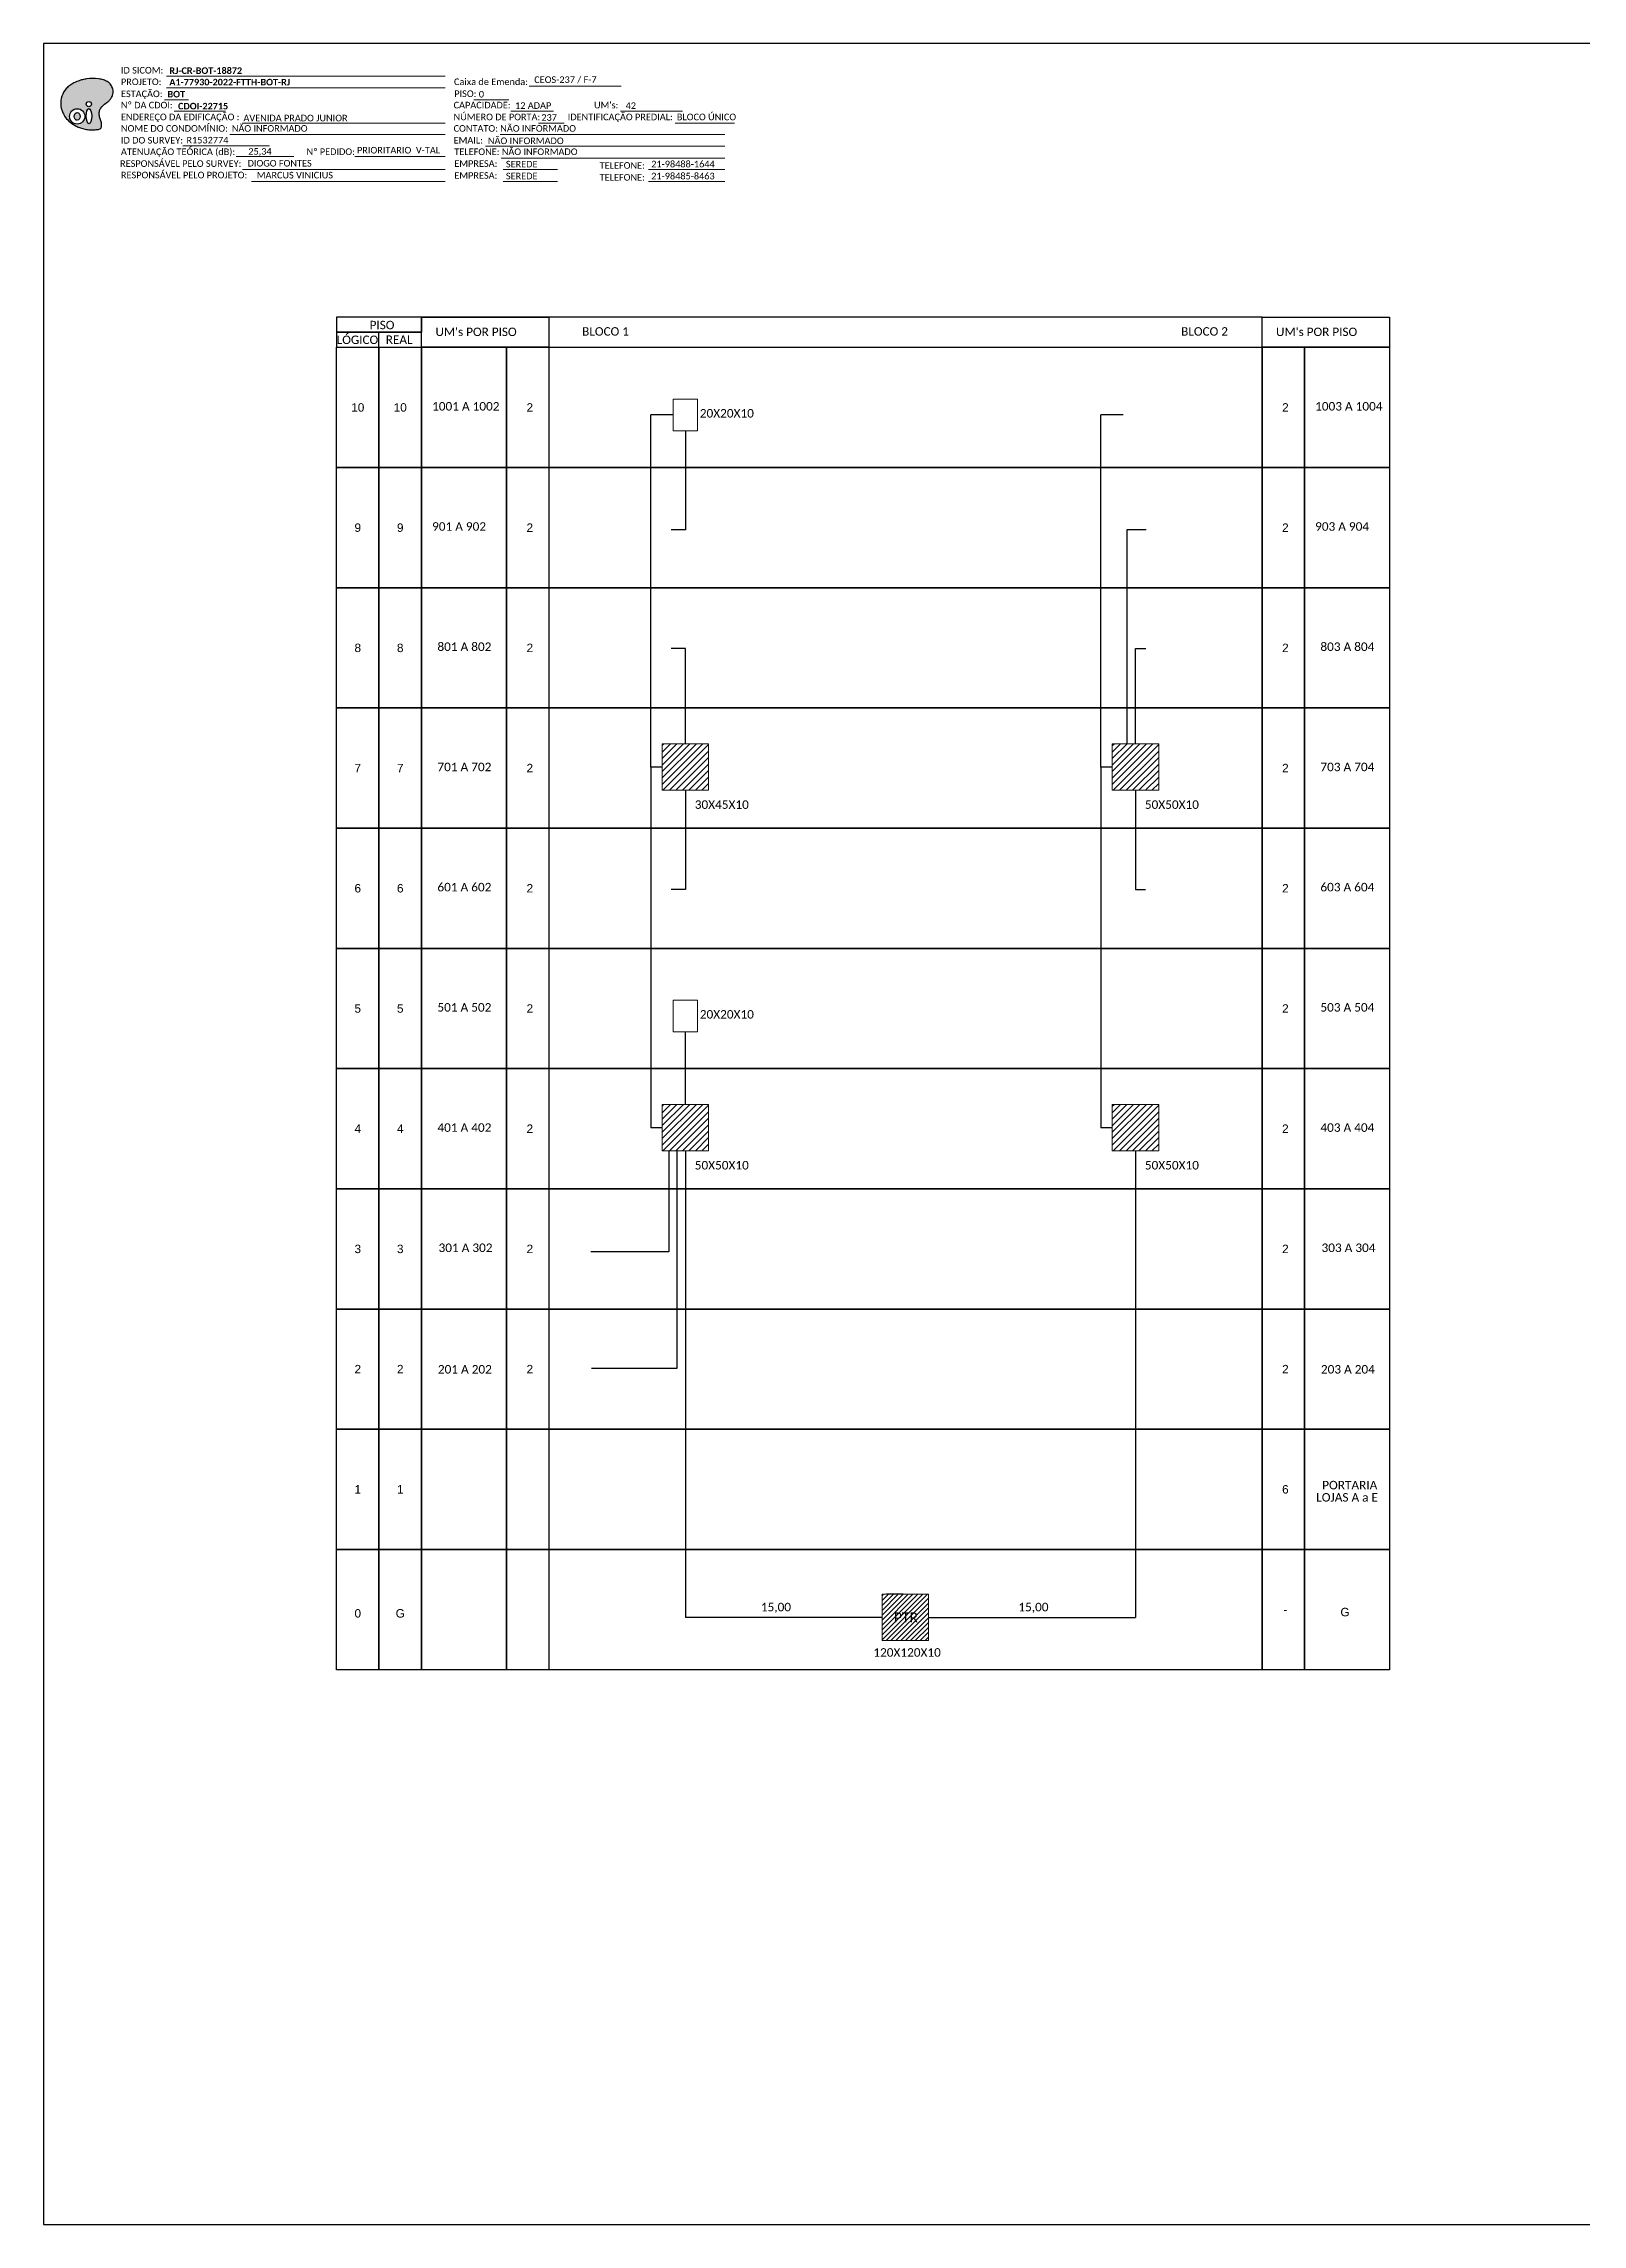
# Model space of a CAD drawing. Header units: inches. Extents: x -143605 to -141670, y 187277 to 187871.
# Drawn here: x -142509 to -142090, y 187277 to 187871 of the extents above; entities that cross this region are included whole.
import ezdxf
from ezdxf.enums import TextEntityAlignment as Align

# ---------------------------------------------------------------- set-up
doc = ezdxf.new("R2010")
doc.units = ezdxf.units.IN
doc.header["$MEASUREMENT"] = 0
doc.styles.add('ARIAL', font='arial.ttf')
doc.styles.add('WMF-Calibri0', font='calibri.ttf')
doc.styles.add('WMF-Calibri1', font='calibrib.ttf')

# ---------------------------------------------------------------- blocks, each defined once
blk = doc.blocks.new('OI')
h = blk.add_hatch(color=40)
edge = h.paths.add_edge_path()
edge.add_spline(control_points=[(4.35, -0.67), (3.92, -0.99), (3.26, -1.5), (2.81, -2.59), (2.9, -3.5), (3.06, -4.27), (3.31, -4.85), (3.37, -5.39), (3.4, -5.88), (3.2, -6.4), (2.54, -6.61), (1.65, -6.63), (0.55, -6.67), (-0.56, -6.42), (-1.61, -6.14), (-2.77, -5.61), (-3.92, -4.77), (-4.89, -3.7), (-5.34, -2.65), (-5.6, -1.94), (-5.85, -0.96), (-5.71, 0.47), (-5.1, 2.02), (-4.14, 3.02), (-3.3, 3.61), (-2.37, 4.16), (-1.36, 4.44), (-0.56, 4.7), (0.79, 4.85), (2.24, 4.97), (3.79, 4.57), (4.67, 4.21), (5.44, 3.65), (5.76, 2.99), (6.03, 2.21), (6.01, 1.46), (5.72, 0.64), (5.31, 0.08), (4.88, -0.38), (4.51, -0.55), (4.35, -0.67)], knot_values=[0, 0, 0, 0, 1.60434, 2.417191, 3.427595, 4.282808, 4.776746, 5.304182, 5.888771, 6.258406, 6.858137, 7.79129, 8.986195, 10.124242, 11.187857, 12.242908, 13.953784, 15.414161, 16.515391, 17.349188, 17.675853, 19.552021, 21.515531, 22.568638, 23.63245, 24.621084, 25.782718, 26.745347, 27.142653, 29.870543, 31.004649, 31.921532, 32.709589, 33.801391, 34.042471, 35.192333, 35.971461, 36.628871, 37.254359, 37.836911, 37.836911, 37.836911, 37.836911], degree=3, periodic=0)
h.paths.add_polyline_path([(1.13, -0.87, -1), (-0.04, -0.87, -1)], flags=16)
edge = h.paths.add_edge_path(flags=16)
edge.add_ellipse((0.56, -3.59), major_axis=(-0.02, 1.71), ratio=0.361305, start_angle=0, end_angle=360)
h.paths.add_polyline_path([(-0.36, -3.62, -1), (-3.8, -3.62, -1)], flags=16)
edge = h.paths.add_edge_path(flags=0)
edge.add_ellipse((-2.08, -3.62), major_axis=(0, 0.885), ratio=0.758294, start_angle=0, end_angle=360)
at = {"color": 40}
for centre, radius in [((-2.08, -3.62), 1.72), ((0.54, -0.87), 0.587)]:
    blk.add_circle(centre, radius, dxfattribs=at)
blk.add_ellipse((-2.08, -3.62), major_axis=(0, 0.885), ratio=0.758294, start_param=-3.14159265358979, end_param=3.14159265358979, dxfattribs=at)
blk.add_ellipse((0.56, -3.59), major_axis=(-0.02, 1.71), ratio=0.361305, dxfattribs=at)
at = {"color": 40, "start_tangent": (-0.800898, -0.598801), "end_tangent": (-0.800898, -0.598801)}
blk.add_spline([(4.35, -0.67), (3.2, -1.78), (2.9, -2.54), (2.92, -3.55), (3.12, -4.38), (3.28, -4.85), (3.37, -5.37), (3.35, -5.95), (3.2, -6.29), (2.66, -6.55), (1.73, -6.63), (0.54, -6.62), (-0.58, -6.41), (-1.6, -6.11), (-2.56, -5.67), (-3.95, -4.67), (-4.89, -3.56), (-5.37, -2.56), (-5.64, -1.78), (-5.72, -1.46), (-5.63, 0.42), (-4.84, 2.22), (-4.13, 2.99), (-3.27, 3.62), (-2.4, 4.09), (-1.3, 4.47), (-0.37, 4.72), (0.02, 4.77), (2.75, 4.8), (3.85, 4.53), (4.69, 4.16), (5.31, 3.68), (5.85, 2.73), (5.93, 2.5), (5.94, 1.35), (5.67, 0.62), (5.29, 0.08), (4.84, -0.36), (4.35, -0.67)], degree=3, dxfattribs=at)

msp = doc.modelspace()

# ---------------------------------------------------------------- hatches: boundary and pattern name
h = msp.add_hatch()
h.set_pattern_fill('ANSI31', color=1, scale=10, style=0)
h.set_pattern_definition([(45, (-143755.1859, 187435.361), (-0.8838835, 0.8838835), [])])
h.paths.add_polyline_path([(-142327.87, 187680.25), (-142340.51, 187680.25), (-142340.51, 187667.6), (-142327.87, 187667.6)])
h = msp.add_hatch()
h.set_pattern_fill('ANSI31', color=1, scale=10, style=0)
h.set_pattern_definition([(45, (-143632.5488, 187435.361), (-0.8838835, 0.8838835), [])])
h.paths.add_polyline_path([(-142205.23, 187680.25), (-142217.88, 187680.25), (-142217.88, 187667.6), (-142205.23, 187667.6)])
h = msp.add_hatch()
h.set_pattern_fill('ANSI31', color=1, scale=10, style=0)
h.set_pattern_definition([(45, (-143755.1859, 187337.1298), (-0.8838835, 0.8838835), [])])
h.paths.add_polyline_path([(-142327.87, 187582.01), (-142340.51, 187582.01), (-142340.51, 187569.37), (-142327.87, 187569.37)])
h = msp.add_hatch()
h.set_pattern_fill('ANSI31', color=1, scale=10, style=0)
h.set_pattern_definition([(45, (-143632.5488, 187337.1298), (-0.8838835, 0.8838835), [])])
h.paths.add_polyline_path([(-142205.23, 187582.01), (-142217.88, 187582.01), (-142217.88, 187569.37), (-142205.23, 187569.37)])
h = msp.add_hatch()
h.set_pattern_fill('ANSI31', color=1, scale=7.526522, style=0)
h.set_pattern_definition([(45, (-142503.44895, 187121.56965), (-0.6652568, 0.6652568), [])])
h.paths.add_polyline_path([(-142267.95, 187448.62), (-142280.6, 187448.62), (-142280.6, 187435.97), (-142267.95, 187435.97)])
h.paths.add_polyline_path([(-142278.04, 187440.24), (-142270.07, 187440.24), (-142270.07, 187444.31), (-142278.04, 187444.31)], flags=24)

# ---------------------------------------------------------------- linework, layer by layer
msp.add_line((-142274.86, 187448.62), (-142279.4, 187448.62))
for points in [[(-142509.06, 187276.97), (-141670.5, 187276.97), (-141670.5, 187870.97), (-142509.06, 187870.97), (-142509.06, 187276.97)], [(-142406.1, 187788.24), (-142177.08, 187788.24), (-142177.08, 187796.47), (-142406.1, 187796.47), (-142406.1, 187796.47), (-142406.1, 187792.36)], [(-142417.68, 187788.24), (-142417.68, 187792.36)]]:
    msp.add_lwpolyline(points)
at = {"color": 7, "lineweight": 0}
for points in [[(-142475.59, 187862.06), (-142399.62, 187862.06)], [(-142475.59, 187858.92), (-142399.62, 187858.92)], [(-142376.78, 187859.42), (-142351.65, 187859.42)], [(-142476.11, 187855.65), (-142469.56, 187855.65)], [(-142473.45, 187852.58), (-142459.5, 187852.58)], [(-142391.82, 187855.69), (-142382.34, 187855.69)], [(-142381.77, 187852.58), (-142370.16, 187852.58)], [(-142351.83, 187852.58), (-142334.98, 187852.58)], [(-142454.88, 187849.34), (-142399.62, 187849.34)], [(-142374.19, 187849.34), (-142367.24, 187849.34)], [(-142337.02, 187849.34), (-142320.84, 187849.34)], [(-142471.13, 187843.16), (-142447.5, 187843.16)], [(-142458.29, 187846.23), (-142399.62, 187846.23)], [(-142388.7, 187842.99), (-142323.43, 187842.99)], [(-142384.66, 187846.23), (-142323.43, 187846.23)], [(-142456.59, 187840.19), (-142440.92, 187840.19)], [(-142454.88, 187836.64), (-142399.62, 187836.64)], [(-142424.26, 187840.2), (-142399.76, 187840.2)], [(-142423.76, 187840.2), (-142399.61, 187840.2)], [(-142384.41, 187839.75), (-142323.43, 187839.75)], [(-142383.8, 187836.64), (-142369, 187836.64)], [(-142344.2, 187836.64), (-142323.43, 187836.64)], [(-142452.39, 187833.4), (-142399.62, 187833.4)], [(-142383.8, 187833.4), (-142369, 187833.4)], [(-142344.2, 187833.4), (-142323.43, 187833.4)]]:
    msp.add_lwpolyline(points, dxfattribs=at)
at = {"color": 0}
for points in [[(-142429.25, 187792.36), (-142406.1, 187792.36), (-142406.1, 187796.47), (-142429.25, 187796.47)], [(-142429.25, 187788.24), (-142406.1, 187788.24), (-142406.1, 187792.36), (-142429.25, 187792.36)]]:
    msp.add_lwpolyline(points, close=True, dxfattribs=at)
for points in [[(-142406.1, 187796.47), (-142371.39, 187796.47), (-142371.39, 187788.24), (-142406.1, 187788.24)], [(-142177.08, 187796.47), (-142142.36, 187796.47), (-142142.36, 187788.24), (-142177.08, 187788.24)], [(-142429.25, 187788.24), (-142417.68, 187788.24), (-142417.68, 187755.5), (-142429.25, 187755.5)], [(-142417.68, 187788.24), (-142406.1, 187788.24), (-142406.1, 187755.5), (-142417.68, 187755.5)], [(-142406.1, 187788.24), (-142177.08, 187788.24), (-142177.08, 187755.5), (-142406.1, 187755.5)], [(-142406.1, 187788.24), (-142382.96, 187788.24), (-142382.96, 187755.5), (-142406.1, 187755.5)], [(-142382.96, 187788.24), (-142371.39, 187788.24), (-142371.39, 187755.5), (-142382.96, 187755.5)], [(-142177.08, 187788.24), (-142165.51, 187788.24), (-142165.51, 187755.5), (-142177.08, 187755.5)], [(-142165.51, 187788.24), (-142142.36, 187788.24), (-142142.36, 187755.5), (-142165.51, 187755.5)], [(-142429.25, 187755.5), (-142417.68, 187755.5), (-142417.68, 187722.76), (-142429.25, 187722.76)], [(-142417.68, 187755.5), (-142406.1, 187755.5), (-142406.1, 187722.76), (-142417.68, 187722.76)], [(-142406.1, 187755.5), (-142177.08, 187755.5), (-142177.08, 187722.76), (-142406.1, 187722.76)], [(-142406.1, 187755.5), (-142382.96, 187755.5), (-142382.96, 187722.76), (-142406.1, 187722.76)], [(-142382.96, 187755.5), (-142371.39, 187755.5), (-142371.39, 187722.76), (-142382.96, 187722.76)], [(-142177.08, 187755.5), (-142165.51, 187755.5), (-142165.51, 187722.76), (-142177.08, 187722.76)], [(-142165.51, 187755.5), (-142142.36, 187755.5), (-142142.36, 187722.76), (-142165.51, 187722.76)], [(-142429.25, 187722.76), (-142417.68, 187722.76), (-142417.68, 187690.01), (-142429.25, 187690.01)], [(-142417.68, 187722.76), (-142406.1, 187722.76), (-142406.1, 187690.01), (-142417.68, 187690.01)], [(-142406.1, 187722.76), (-142177.08, 187722.76), (-142177.08, 187690.01), (-142406.1, 187690.01)], [(-142406.1, 187722.76), (-142382.96, 187722.76), (-142382.96, 187690.01), (-142406.1, 187690.01)], [(-142382.96, 187722.76), (-142371.39, 187722.76), (-142371.39, 187690.01), (-142382.96, 187690.01)], [(-142177.08, 187722.76), (-142165.51, 187722.76), (-142165.51, 187690.01), (-142177.08, 187690.01)], [(-142165.51, 187722.76), (-142142.36, 187722.76), (-142142.36, 187690.01), (-142165.51, 187690.01)], [(-142429.25, 187690.01), (-142417.68, 187690.01), (-142417.68, 187657.27), (-142429.25, 187657.27)], [(-142417.68, 187690.01), (-142406.1, 187690.01), (-142406.1, 187657.27), (-142417.68, 187657.27)], [(-142406.1, 187690.01), (-142177.08, 187690.01), (-142177.08, 187657.27), (-142406.1, 187657.27)], [(-142406.1, 187690.01), (-142382.96, 187690.01), (-142382.96, 187657.27), (-142406.1, 187657.27)], [(-142382.96, 187690.01), (-142371.39, 187690.01), (-142371.39, 187657.27), (-142382.96, 187657.27)], [(-142177.08, 187690.01), (-142165.51, 187690.01), (-142165.51, 187657.27), (-142177.08, 187657.27)], [(-142165.51, 187690.01), (-142142.36, 187690.01), (-142142.36, 187657.27), (-142165.51, 187657.27)], [(-142429.25, 187657.27), (-142417.68, 187657.27), (-142417.68, 187624.52), (-142429.25, 187624.52)], [(-142417.68, 187657.27), (-142406.1, 187657.27), (-142406.1, 187624.52), (-142417.68, 187624.52)], [(-142406.1, 187657.27), (-142177.08, 187657.27), (-142177.08, 187624.52), (-142406.1, 187624.52)], [(-142406.1, 187657.27), (-142382.96, 187657.27), (-142382.96, 187624.52), (-142406.1, 187624.52)], [(-142382.96, 187657.27), (-142371.39, 187657.27), (-142371.39, 187624.52), (-142382.96, 187624.52)], [(-142177.08, 187657.27), (-142165.51, 187657.27), (-142165.51, 187624.52), (-142177.08, 187624.52)], [(-142165.51, 187657.27), (-142142.36, 187657.27), (-142142.36, 187624.52), (-142165.51, 187624.52)], [(-142429.25, 187624.52), (-142417.68, 187624.52), (-142417.68, 187591.78), (-142429.25, 187591.78)], [(-142417.68, 187624.52), (-142406.1, 187624.52), (-142406.1, 187591.78), (-142417.68, 187591.78)], [(-142406.1, 187624.52), (-142177.08, 187624.52), (-142177.08, 187591.78), (-142406.1, 187591.78)], [(-142406.1, 187624.52), (-142382.96, 187624.52), (-142382.96, 187591.78), (-142406.1, 187591.78)], [(-142382.96, 187624.52), (-142371.39, 187624.52), (-142371.39, 187591.78), (-142382.96, 187591.78)], [(-142177.08, 187624.52), (-142165.51, 187624.52), (-142165.51, 187591.78), (-142177.08, 187591.78)], [(-142165.51, 187624.52), (-142142.36, 187624.52), (-142142.36, 187591.78), (-142165.51, 187591.78)], [(-142429.25, 187591.78), (-142417.68, 187591.78), (-142417.68, 187559.04), (-142429.25, 187559.04)], [(-142417.68, 187591.78), (-142406.1, 187591.78), (-142406.1, 187559.04), (-142417.68, 187559.04)], [(-142406.1, 187591.78), (-142177.08, 187591.78), (-142177.08, 187559.04), (-142406.1, 187559.04)], [(-142406.1, 187591.78), (-142382.96, 187591.78), (-142382.96, 187559.04), (-142406.1, 187559.04)], [(-142382.96, 187591.78), (-142371.39, 187591.78), (-142371.39, 187559.04), (-142382.96, 187559.04)], [(-142177.08, 187591.78), (-142165.51, 187591.78), (-142165.51, 187559.04), (-142177.08, 187559.04)], [(-142165.51, 187591.78), (-142142.36, 187591.78), (-142142.36, 187559.04), (-142165.51, 187559.04)], [(-142429.25, 187559.04), (-142417.68, 187559.04), (-142417.68, 187526.29), (-142429.25, 187526.29)], [(-142417.68, 187559.04), (-142406.1, 187559.04), (-142406.1, 187526.29), (-142417.68, 187526.29)], [(-142406.1, 187559.04), (-142177.08, 187559.04), (-142177.08, 187526.29), (-142406.1, 187526.29)], [(-142406.1, 187559.04), (-142382.96, 187559.04), (-142382.96, 187526.29), (-142406.1, 187526.29)], [(-142382.96, 187559.04), (-142371.39, 187559.04), (-142371.39, 187526.29), (-142382.96, 187526.29)], [(-142177.08, 187559.04), (-142165.51, 187559.04), (-142165.51, 187526.29), (-142177.08, 187526.29)], [(-142165.51, 187559.04), (-142142.36, 187559.04), (-142142.36, 187526.29), (-142165.51, 187526.29)], [(-142429.25, 187526.29), (-142417.68, 187526.29), (-142417.68, 187493.55), (-142429.25, 187493.55)], [(-142417.68, 187526.29), (-142406.1, 187526.29), (-142406.1, 187493.55), (-142417.68, 187493.55)], [(-142406.1, 187526.29), (-142177.08, 187526.29), (-142177.08, 187493.55), (-142406.1, 187493.55)], [(-142406.1, 187526.29), (-142382.96, 187526.29), (-142382.96, 187493.55), (-142406.1, 187493.55)], [(-142382.96, 187526.29), (-142371.39, 187526.29), (-142371.39, 187493.55), (-142382.96, 187493.55)], [(-142177.08, 187526.29), (-142165.51, 187526.29), (-142165.51, 187493.55), (-142177.08, 187493.55)], [(-142165.51, 187526.29), (-142142.36, 187526.29), (-142142.36, 187493.55), (-142165.51, 187493.55)], [(-142429.25, 187493.55), (-142417.68, 187493.55), (-142417.68, 187460.81), (-142429.25, 187460.81)], [(-142417.68, 187493.55), (-142406.1, 187493.55), (-142406.1, 187460.81), (-142417.68, 187460.81)], [(-142406.1, 187493.55), (-142177.08, 187493.55), (-142177.08, 187460.81), (-142406.1, 187460.81)], [(-142406.1, 187493.55), (-142382.96, 187493.55), (-142382.96, 187460.81), (-142406.1, 187460.81)], [(-142382.96, 187493.55), (-142371.39, 187493.55), (-142371.39, 187460.81), (-142382.96, 187460.81)], [(-142177.08, 187493.55), (-142165.51, 187493.55), (-142165.51, 187460.81), (-142177.08, 187460.81)], [(-142165.51, 187493.55), (-142142.36, 187493.55), (-142142.36, 187460.81), (-142165.51, 187460.81)], [(-142429.25, 187460.81), (-142417.68, 187460.81), (-142417.68, 187428.06), (-142429.25, 187428.06)], [(-142417.68, 187460.81), (-142406.1, 187460.81), (-142406.1, 187428.06), (-142417.68, 187428.06)], [(-142406.1, 187460.81), (-142177.08, 187460.81), (-142177.08, 187428.06), (-142406.1, 187428.06)], [(-142406.1, 187460.81), (-142382.96, 187460.81), (-142382.96, 187428.06), (-142406.1, 187428.06)], [(-142382.96, 187460.81), (-142371.39, 187460.81), (-142371.39, 187428.06), (-142382.96, 187428.06)], [(-142177.08, 187460.81), (-142165.51, 187460.81), (-142165.51, 187428.06), (-142177.08, 187428.06)], [(-142165.51, 187460.81), (-142142.36, 187460.81), (-142142.36, 187428.06), (-142165.51, 187428.06)]]:
    msp.add_lwpolyline(points, close=True)
at = {"color": 3}
for points in [[(-142343.65, 187673.92), (-142343.65, 187769.85)], [(-142337.5, 187769.85), (-142343.65, 187769.85)], [(-142221.01, 187673.92), (-142221.01, 187769.85)], [(-142214.87, 187769.85), (-142221.01, 187769.85)], [(-142334.19, 187765.54), (-142334.19, 187738.52), (-142338.1, 187738.52)], [(-142213.84, 187680.25), (-142213.84, 187738.62), (-142208.67, 187738.62)], [(-142334.19, 187680.25), (-142334.19, 187706.22), (-142338.03, 187706.22)], [(-142211.55, 187680.25), (-142211.55, 187706.22), (-142208.77, 187706.22)], [(-142340.51, 187673.92), (-142343.65, 187673.92), (-142343.65, 187575.69)], [(-142217.88, 187673.92), (-142221.01, 187673.92), (-142221.01, 187575.69)], [(-142334.19, 187667.6), (-142334.19, 187640.57), (-142338.1, 187640.57)], [(-142211.55, 187667.6), (-142211.55, 187640.57), (-142208.81, 187640.57)], [(-142334.19, 187582.01), (-142334.19, 187601.82)], [(-142340.51, 187575.69), (-142343.65, 187575.69)], [(-142217.88, 187575.69), (-142221.01, 187575.69)], [(-142338.74, 187569.37), (-142338.74, 187541.87), (-142359.97, 187541.87)], [(-142336.51, 187569.37), (-142336.51, 187510.11)], [(-142334.19, 187569.37), (-142334.19, 187442.29)], [(-142211.55, 187569.37), (-142211.55, 187442.29)], [(-142336.51, 187510.11), (-142359.76, 187510.11)], [(-142280.6, 187442.29), (-142334.19, 187442.29)], [(-142267.95, 187442.29), (-142211.55, 187442.29)]]:
    msp.add_lwpolyline(points, dxfattribs=at)
at = {"color": 0, "lineweight": 0}
for points in [[(-142337.5, 187774.16), (-142330.88, 187774.16), (-142330.88, 187765.54), (-142337.5, 187765.54)], [(-142337.5, 187610.44), (-142330.88, 187610.44), (-142330.88, 187601.82), (-142337.5, 187601.82)]]:
    msp.add_lwpolyline(points, close=True, dxfattribs=at)
at = {"color": 1, "lineweight": 0}
for points in [[(-142340.51, 187680.25), (-142327.87, 187680.25), (-142327.87, 187667.6), (-142340.51, 187667.6)], [(-142217.88, 187680.25), (-142205.23, 187680.25), (-142205.23, 187667.6), (-142217.88, 187667.6)], [(-142340.51, 187582.01), (-142327.87, 187582.01), (-142327.87, 187569.37), (-142340.51, 187569.37)], [(-142217.88, 187582.01), (-142205.23, 187582.01), (-142205.23, 187569.37), (-142217.88, 187569.37)], [(-142280.6, 187448.62), (-142267.95, 187448.62), (-142267.95, 187435.97), (-142280.6, 187435.97)]]:
    msp.add_lwpolyline(points, close=True, dxfattribs=at)

# ---------------------------------------------------------------- block references
at = {"color": 7, "xscale": 1.213923925196705, "yscale": 1.21392392515554, "zscale": 1.213923925163967, "rotation": 0.153289602326381}
msp.add_blockref('OI', (-142497.4, 187855.55), dxfattribs=at)

# ---------------------------------------------------------------- texts
at = {"color": 7, "lineweight": 0, "style": 'WMF-Calibri0'}
for s, height, p in [('ID SICOM:', 1.793, (-142487.99, 187862.81)), ('PROJETO:', 1.793, (-142487.99, 187859.67)), ('ESTAÇÃO:', 1.793, (-142487.99, 187856.39)), ('Caixa de Emenda:', 1.7927, (-142397.24, 187859.67)), ('Nº DA CDOI:', 1.7927, (-142487.99, 187853.32)), ('CAPACIDADE:', 1.7927, (-142397.35, 187853.32)), ('PISO:', 1.793, (-142397.17, 187856.43)), ("UM's:", 1.793, (-142359.1, 187853.32)), ('ENDEREÇO DA EDIFICAÇÃO :', 1.7927, (-142487.99, 187850.09)), ('NOME DO CONDOMÍNIO:', 1.7927, (-142487.99, 187846.97)), ('NÃO INFORMADO', 1.7927, (-142457.78, 187846.97)), ('CONTATO: NÃO INFORMADO', 1.7927, (-142397.35, 187846.97)), ('NÚMERO DE PORTA:', 1.7927, (-142397.35, 187850.09)), ('IDENTIFICAÇÃO PREDIAL:', 1.7927, (-142366.26, 187850.09)), ('BLOCO ÚNICO', 1.7927, (-142336.52, 187850.09)), ('ATENUAÇÃO TEÓRICA (dB):', 1.7927, (-142487.99, 187840.62)), ('ID DO SURVEY:', 1.7927, (-142487.99, 187843.74)), ('Nº PEDIDO:', 1.793, (-142437.41, 187840.63)), ('EMAIL:', 1.793, (-142397.35, 187843.74)), ('TELEFONE: NÃO INFORMADO', 1.7927, (-142397.16, 187840.62)), ('RESPONSÁVEL PELO SURVEY:', 1.7927, (-142488.23, 187837.39)), ('RESPONSÁVEL PELO PROJETO:', 1.7927, (-142487.99, 187834.27)), ('EMPRESA:', 1.793, (-142397.16, 187837.39)), ('EMPRESA:', 1.793, (-142397.16, 187834.15)), ('TELEFONE:', 1.793, (-142357.56, 187836.88)), ('TELEFONE:', 1.793, (-142357.56, 187833.65))]:
    msp.add_text(s, height=height, dxfattribs=at).set_placement(p)
at = {"color": 7, "linetype": 'Continuous'}
for s, height, style, p in [('RJ-CR-BOT-18872', 1.7927, 'WMF-Calibri1', (-142474.8, 187862.71)), ('A1-77930-2022-FTTH-BOT-RJ', 1.7927, 'WMF-Calibri1', (-142474.8, 187859.58)), ('CEOS-237 / F-7', 1.7927, 'WMF-Calibri0', (-142375.38, 187860.25)), ('BOT', 1.793, 'WMF-Calibri1', (-142475.31, 187856.3)), ('0', 1.79, 'WMF-Calibri0', (-142390.47, 187856.29)), ('AVENIDA PRADO JUNIOR', 1.7927, 'WMF-Calibri0', (-142454.61, 187849.8)), ('237', 1.793, 'WMF-Calibri0', (-142373.44, 187849.94)), ('NÃO INFORMADO', 1.7927, 'WMF-Calibri0', (-142388, 187843.59)), ('DIOGO FONTES', 1.7927, 'WMF-Calibri0', (-142453.48, 187837.48)), ('MARCUS VINICIUS', 1.7927, 'WMF-Calibri0', (-142450.99, 187834.24)), ('SEREDE', 1.793, 'WMF-Calibri0', (-142383.1, 187837.24)), ('SEREDE', 1.793, 'WMF-Calibri0', (-142383.1, 187834)), ('21-98488-1644', 1.7927, 'WMF-Calibri0', (-142343.5, 187837.26)), ('21-98485-8463', 1.7927, 'WMF-Calibri0', (-142343.5, 187834))]:
    msp.add_text(s, height=height, dxfattribs=dict(at, style=style)).set_placement(p)
at = {"color": 7, "linetype": 'Continuous', "style": 'WMF-Calibri1'}
msp.add_text('CDOI-22715', height=1.793, dxfattribs=at).set_placement((-142465.61, 187853.04), align=Align.CENTER)
at = {"color": 0, "linetype": 'Continuous', "style": 'WMF-Calibri0'}
for s, p in [('12 ADAP', (-142380.6, 187853.2)), ('42', (-142350.48, 187853.17)), ('R1532774', (-142470.14, 187843.77))]:
    msp.add_text(s, height=1.793, dxfattribs=at).set_placement(p)
at = {"color": 0, "lineweight": 0, "style": 'WMF-Calibri0'}
msp.add_text('25,34', height=1.793, dxfattribs=at).set_placement((-142453.29, 187840.71))
at = {"color": 7, "style": 'WMF-Calibri0'}
msp.add_text('PRIORITARIO  V-TAL', height=1.7927, dxfattribs=at).set_placement((-142423.67, 187841.04))
at = {"color": 0, "style": 'WMF-Calibri0'}
for s, p in [('     PISO', (-142424.29, 187793.16)), ("UM's POR PISO", (-142402.29, 187791.31)), ('BLOCO 1', (-142362.32, 187791.42)), ('BLOCO 2', (-142199.11, 187791.42)), ("UM's POR PISO", (-142173.27, 187791.31)), ('  LÓGICO', (-142430.83, 187789.14)), ('    REAL', (-142419.07, 187789.19))]:
    msp.add_text(s, height=2.3, dxfattribs=at).set_placement(p)
at = {"style": 'WMF-Calibri0'}
for s, height, p in [('1001 A 1002', 2.317, (-142403.21, 187771.02)), ('20X20X10', 2.317, (-142330.26, 187769.12)), ('1003 A 1004', 2.317, (-142162.61, 187771.02)), ('901 A 902', 2.317, (-142403.21, 187738.28)), ('903 A 904', 2.317, (-142162.61, 187738.28)), ('801 A 802', 2.317, (-142401.76, 187705.54)), ('803 A 804', 2.317, (-142161.17, 187705.54)), ('701 A 702', 2.317, (-142401.76, 187672.79)), ('703 A 704', 2.317, (-142161.17, 187672.79)), ('30X45X10', 2.317, (-142331.64, 187662.53)), ('50X50X10', 2.317, (-142209, 187662.53)), ('601 A 602', 2.317, (-142401.76, 187640.05)), ('603 A 604', 2.317, (-142161.17, 187640.05)), ('501 A 502', 2.317, (-142401.76, 187607.3)), ('503 A 504', 2.317, (-142161.17, 187607.3)), ('20X20X10', 2.317, (-142330.26, 187605.4)), ('401 A 402', 2.317, (-142401.76, 187574.56)), ('403 A 404', 2.317, (-142161.17, 187574.56)), ('50X50X10', 2.317, (-142331.64, 187564.3)), ('50X50X10', 2.317, (-142209, 187564.3)), ('301 A 302', 2.317, (-142401.45, 187541.82)), ('303 A 304', 2.317, (-142160.86, 187541.82)), ('201 A 202', 2.317, (-142401.63, 187508.72)), ('203 A 204', 2.317, (-142161.03, 187508.72)), ('PORTARIA', 2.317, (-142160.69, 187477.17)), ('LOJAS A a E', 2.317, (-142162.32, 187473.84)), ('15,00', 2.317, (-142313.63, 187443.95)), ('PTR', 2.711, (-142277.36, 187440.93)), ('15,00', 2.317, (-142243.47, 187443.95)), ('120X120X10', 2.317, (-142282.98, 187431.59))]:
    msp.add_text(s, height=height, dxfattribs=at).set_placement(p)
at = {"style": 'ARIAL', "flags": 12}
for tag, p in [('10', (-142423.46, 187771.87)), ('10', (-142411.89, 187771.87)), ('2', (-142376.58, 187771.87)), ('2', (-142170.71, 187771.87)), ('9', (-142423.46, 187739.13)), ('9', (-142411.89, 187739.13)), ('2', (-142376.58, 187739.13)), ('2', (-142170.71, 187739.13)), ('8', (-142423.46, 187706.38)), ('8', (-142411.89, 187706.38)), ('2', (-142376.58, 187706.38)), ('2', (-142170.71, 187706.38)), ('7', (-142423.46, 187673.64)), ('7', (-142411.89, 187673.64)), ('2', (-142376.58, 187673.64)), ('2', (-142170.71, 187673.64)), ('6', (-142423.46, 187640.9)), ('6', (-142411.89, 187640.9)), ('2', (-142376.58, 187640.9)), ('2', (-142170.71, 187640.9)), ('5', (-142423.46, 187608.15)), ('5', (-142411.89, 187608.15)), ('2', (-142376.58, 187608.15)), ('2', (-142170.71, 187608.15)), ('4', (-142423.46, 187575.41)), ('4', (-142411.89, 187575.41)), ('2', (-142376.58, 187575.41)), ('2', (-142170.71, 187575.41)), ('3', (-142423.46, 187542.67)), ('3', (-142411.89, 187542.67)), ('2', (-142376.58, 187542.67)), ('2', (-142170.71, 187542.67)), ('2', (-142423.46, 187509.92)), ('2', (-142411.89, 187509.92)), ('2', (-142376.58, 187509.92)), ('2', (-142170.71, 187509.92)), ('1', (-142423.46, 187477.18)), ('1', (-142411.89, 187477.18)), ('6', (-142170.71, 187477.18)), ('0', (-142423.46, 187443.4)), ('G', (-142411.89, 187443.4)), ('-', (-142170.71, 187444.43)), ('G', (-142154.47, 187443.74))]:
    msp.add_attdef(tag, text='XX', height=2.3, dxfattribs=at).set_placement(p, align=Align.MIDDLE_CENTER)

doc.saveas('drawing.dxf')
